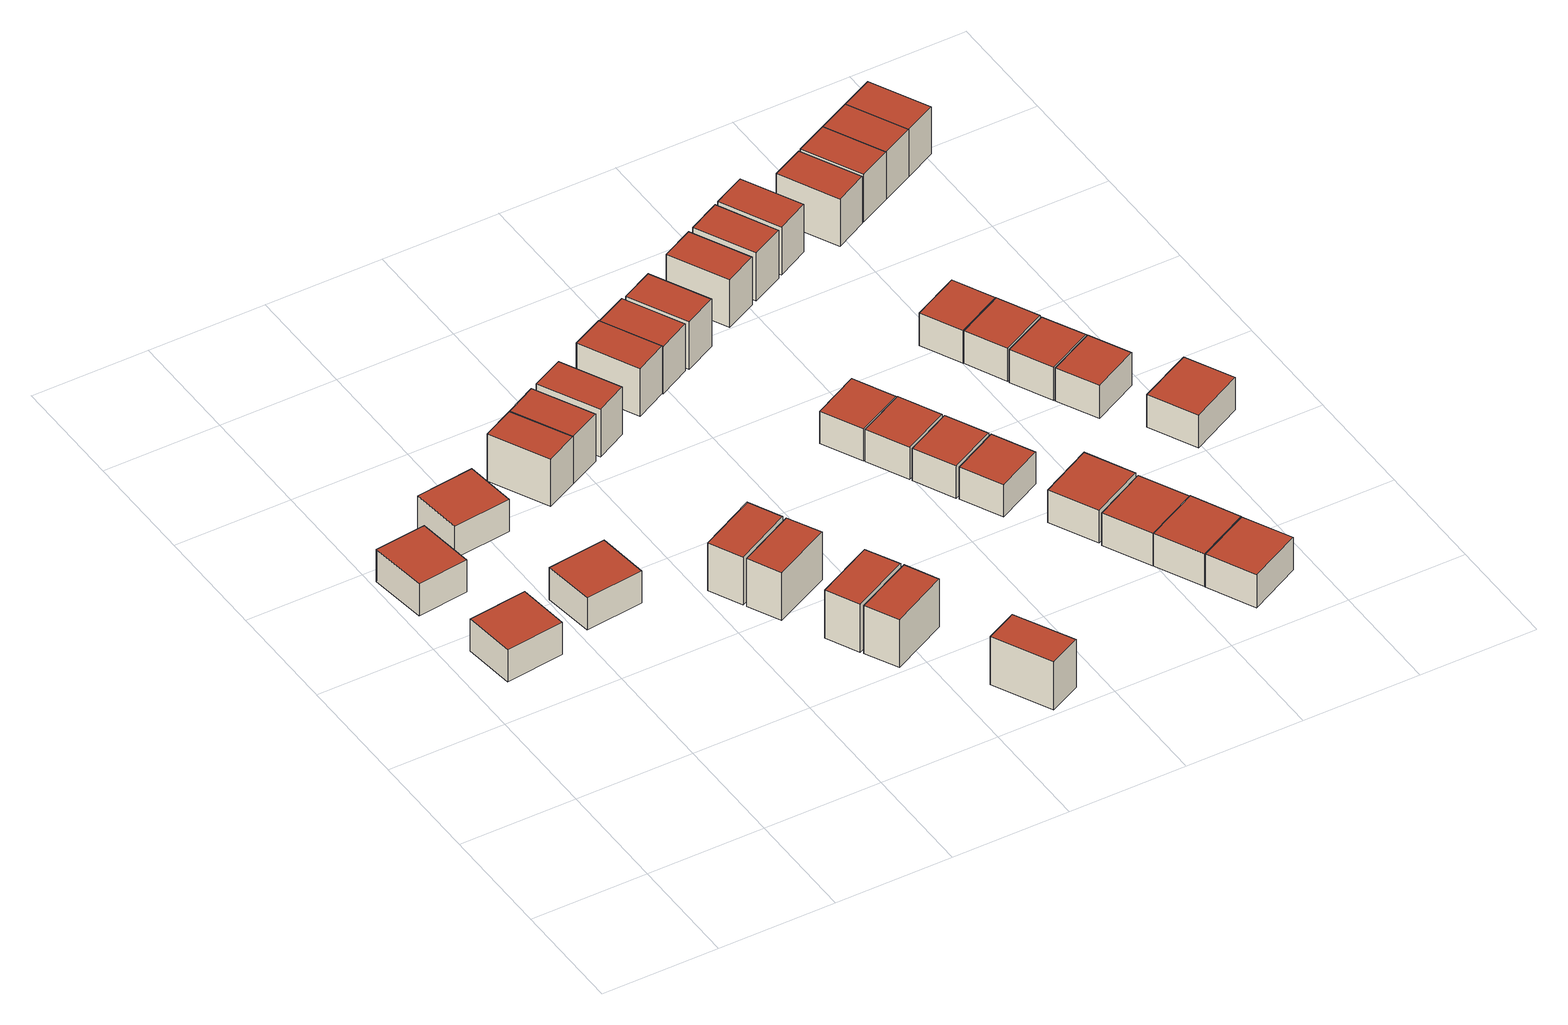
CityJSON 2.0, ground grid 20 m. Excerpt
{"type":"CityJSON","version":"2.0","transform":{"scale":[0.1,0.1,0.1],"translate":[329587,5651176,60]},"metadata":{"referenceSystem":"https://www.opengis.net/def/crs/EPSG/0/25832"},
"CityObjects":{
"building1":{"type":"Building","attributes":{"description":"approximation created using the e3D CityBIT - linear interpolation transfromed using the RWTH e3d City-LDT transfromed using the RWTH e3d City-LDT transfromed using the RWTH e3d City-LDT transfromed using the RWTH e3d City-LDT","name":"3_II","GrossPlannedArea":90.16,"function":"1000","yearOfConstruction":2015,"buildingFunction":1000,"roofType":"1000","storeysAboveGround":2,"storeyHeightsAboveGround":2.5,"storeysBelowGround":0,"measuredHeight":6.15},"geometry":[{"type":"Solid","lod":"2","boundaries":[[[[0,1,2,3]],[[4,5,1,0]],[[6,7,5,4]],[[3,2,7,6]],[[1,5,7,2]],[[0,4,6,3]]]],"semantics":{"surfaces":[{"type":"WallSurface"},{"type":"RoofSurface"},{"type":"GroundSurface"}],"values":[[0,0,0,0,1,2]]}}]},
"building2":{"type":"Building","attributes":{"description":"approximation created using the e3D CityBIT - linear interpolation transfromed using the RWTH e3d City-LDT transfromed using the RWTH e3d City-LDT transfromed using the RWTH e3d City-LDT transfromed using the RWTH e3d City-LDT","name":"1_II","GrossPlannedArea":90.16,"function":"1000","yearOfConstruction":2015,"buildingFunction":1000,"roofType":"1000","storeysAboveGround":2,"storeyHeightsAboveGround":2.5,"storeysBelowGround":0,"measuredHeight":6.15},"geometry":[{"type":"Solid","lod":"2","boundaries":[[[[8,9,10,11]],[[12,13,9,8]],[[14,15,13,12]],[[11,10,15,14]],[[9,13,15,10]],[[8,12,14,11]]]],"semantics":{"surfaces":[{"type":"WallSurface"},{"type":"RoofSurface"},{"type":"GroundSurface"}],"values":[[0,0,0,0,1,2]]}}]},
"building3":{"type":"Building","attributes":{"description":"approximation created using the e3D CityBIT - linear interpolation transfromed using the RWTH e3d City-LDT transfromed using the RWTH e3d City-LDT transfromed using the RWTH e3d City-LDT transfromed using the RWTH e3d City-LDT","name":"2_II","GrossPlannedArea":90.16,"function":"1000","yearOfConstruction":2015,"buildingFunction":1000,"roofType":"1000","storeysAboveGround":2,"storeyHeightsAboveGround":2.5,"storeysBelowGround":0,"measuredHeight":6.15},"geometry":[{"type":"Solid","lod":"2","boundaries":[[[[16,17,18,19]],[[20,21,17,16]],[[22,23,21,20]],[[19,18,23,22]],[[17,21,23,18]],[[16,20,22,19]]]],"semantics":{"surfaces":[{"type":"WallSurface"},{"type":"RoofSurface"},{"type":"GroundSurface"}],"values":[[0,0,0,0,1,2]]}}]},
"building4":{"type":"Building","attributes":{"description":"approximation created using the e3D CityBIT - linear interpolation transfromed using the RWTH e3d City-LDT transfromed using the RWTH e3d City-LDT transfromed using the RWTH e3d City-LDT transfromed using the RWTH e3d City-LDT","name":"4_II","GrossPlannedArea":90.16,"function":"1000","yearOfConstruction":2015,"buildingFunction":1000,"roofType":"1000","storeysAboveGround":2,"storeyHeightsAboveGround":2.5,"storeysBelowGround":0,"measuredHeight":6.15},"geometry":[{"type":"Solid","lod":"2","boundaries":[[[[24,25,26,27]],[[28,29,25,24]],[[30,31,29,28]],[[27,26,31,30]],[[25,29,31,26]],[[24,28,30,27]]]],"semantics":{"surfaces":[{"type":"WallSurface"},{"type":"RoofSurface"},{"type":"GroundSurface"}],"values":[[0,0,0,0,1,2]]}}]},
"building5":{"type":"Building","attributes":{"description":"approximation created using the e3D CityBIT - linear interpolation transfromed using the RWTH e3d City-LDT transfromed using the RWTH e3d City-LDT transfromed using the RWTH e3d City-LDT transfromed using the RWTH e3d City-LDT","name":"5_IV","GrossPlannedArea":67.2,"function":"1000","yearOfConstruction":2015,"buildingFunction":1000,"roofType":"1000","storeysAboveGround":3,"storeyHeightsAboveGround":2.5,"storeysBelowGround":0,"measuredHeight":9.05},"geometry":[{"type":"Solid","lod":"2","boundaries":[[[[32,33,34,35]],[[36,37,33,32]],[[38,39,37,36]],[[35,34,39,38]],[[33,37,39,34]],[[32,36,38,35]]]],"semantics":{"surfaces":[{"type":"WallSurface"},{"type":"RoofSurface"},{"type":"GroundSurface"}],"values":[[0,0,0,0,1,2]]}}]},
"building6":{"type":"Building","attributes":{"description":"approximation created using the e3D CityBIT - linear interpolation transfromed using the RWTH e3d City-LDT transfromed using the RWTH e3d City-LDT transfromed using the RWTH e3d City-LDT transfromed using the RWTH e3d City-LDT","name":"108_IV","GrossPlannedArea":67.2,"function":"1000","yearOfConstruction":2015,"buildingFunction":1000,"roofType":"1000","storeysAboveGround":3,"storeyHeightsAboveGround":2.5,"storeysBelowGround":0,"measuredHeight":9.05},"geometry":[{"type":"Solid","lod":"2","boundaries":[[[[40,41,42,43]],[[44,45,41,40]],[[46,47,45,44]],[[43,42,47,46]],[[41,45,47,42]],[[40,44,46,43]]]],"semantics":{"surfaces":[{"type":"WallSurface"},{"type":"RoofSurface"},{"type":"GroundSurface"}],"values":[[0,0,0,0,1,2]]}}]},
"building7":{"type":"Building","attributes":{"description":"approximation created using the e3D CityBIT - linear interpolation transfromed using the RWTH e3d City-LDT transfromed using the RWTH e3d City-LDT transfromed using the RWTH e3d City-LDT transfromed using the RWTH e3d City-LDT","name":"6_IV","GrossPlannedArea":67.2,"function":"1000","yearOfConstruction":2015,"buildingFunction":1000,"roofType":"1000","storeysAboveGround":3,"storeyHeightsAboveGround":2.5,"storeysBelowGround":0,"measuredHeight":9.05},"geometry":[{"type":"Solid","lod":"2","boundaries":[[[[48,49,50,51]],[[38,39,49,48]],[[52,53,39,38]],[[51,50,53,52]],[[49,39,53,50]],[[48,38,52,51]]]],"semantics":{"surfaces":[{"type":"WallSurface"},{"type":"RoofSurface"},{"type":"GroundSurface"}],"values":[[0,0,0,0,1,2]]}}]},
"building8":{"type":"Building","attributes":{"description":"approximation created using the e3D CityBIT - linear interpolation transfromed using the RWTH e3d City-LDT transfromed using the RWTH e3d City-LDT transfromed using the RWTH e3d City-LDT transfromed using the RWTH e3d City-LDT","name":"107_IV","GrossPlannedArea":67.2,"function":"1000","yearOfConstruction":2015,"buildingFunction":1000,"roofType":"1000","storeysAboveGround":3,"storeyHeightsAboveGround":2.5,"storeysBelowGround":0,"measuredHeight":9.05},"geometry":[{"type":"Solid","lod":"2","boundaries":[[[[54,55,56,57]],[[58,59,55,54]],[[60,61,59,58]],[[57,56,61,60]],[[55,59,61,56]],[[54,58,60,57]]]],"semantics":{"surfaces":[{"type":"WallSurface"},{"type":"RoofSurface"},{"type":"GroundSurface"}],"values":[[0,0,0,0,1,2]]}}]},
"building9":{"type":"Building","attributes":{"description":"approximation created using the e3D CityBIT - linear interpolation transfromed using the RWTH e3d City-LDT transfromed using the RWTH e3d City-LDT transfromed using the RWTH e3d City-LDT transfromed using the RWTH e3d City-LDT","name":"106_IV","GrossPlannedArea":67.2,"function":"1000","yearOfConstruction":2015,"buildingFunction":1000,"roofType":"1000","storeysAboveGround":3,"storeyHeightsAboveGround":2.5,"storeysBelowGround":0,"measuredHeight":9.05},"geometry":[{"type":"Solid","lod":"2","boundaries":[[[[62,63,64,65]],[[66,67,63,62]],[[68,69,67,66]],[[65,64,69,68]],[[63,67,69,64]],[[62,66,68,65]]]],"semantics":{"surfaces":[{"type":"WallSurface"},{"type":"RoofSurface"},{"type":"GroundSurface"}],"values":[[0,0,0,0,1,2]]}}]},
"building10":{"type":"Building","attributes":{"description":"approximation created using the e3D CityBIT - linear interpolation transfromed using the RWTH e3d City-LDT transfromed using the RWTH e3d City-LDT transfromed using the RWTH e3d City-LDT transfromed using the RWTH e3d City-LDT","name":"105_IV","GrossPlannedArea":67.2,"function":"1000","yearOfConstruction":2015,"buildingFunction":1000,"roofType":"1000","storeysAboveGround":3,"storeyHeightsAboveGround":2.5,"storeysBelowGround":0,"measuredHeight":9.05},"geometry":[{"type":"Solid","lod":"2","boundaries":[[[[70,71,72,73]],[[74,75,71,70]],[[76,77,75,74]],[[73,72,77,76]],[[71,75,77,72]],[[70,74,76,73]]]],"semantics":{"surfaces":[{"type":"WallSurface"},{"type":"RoofSurface"},{"type":"GroundSurface"}],"values":[[0,0,0,0,1,2]]}}]},
"building11":{"type":"Building","attributes":{"description":"approximation created using the e3D CityBIT - linear interpolation transfromed using the RWTH e3d City-LDT transfromed using the RWTH e3d City-LDT transfromed using the RWTH e3d City-LDT transfromed using the RWTH e3d City-LDT","name":"7_IV","GrossPlannedArea":67.2,"function":"1000","yearOfConstruction":2015,"buildingFunction":1000,"roofType":"1000","storeysAboveGround":3,"storeyHeightsAboveGround":2.5,"storeysBelowGround":0,"measuredHeight":9.05},"geometry":[{"type":"Solid","lod":"2","boundaries":[[[[78,79,80,81]],[[82,83,79,78]],[[84,85,83,82]],[[81,80,85,84]],[[79,83,85,80]],[[78,82,84,81]]]],"semantics":{"surfaces":[{"type":"WallSurface"},{"type":"RoofSurface"},{"type":"GroundSurface"}],"values":[[0,0,0,0,1,2]]}}]},
"building12":{"type":"Building","attributes":{"description":"approximation created using the e3D CityBIT - linear interpolation transfromed using the RWTH e3d City-LDT transfromed using the RWTH e3d City-LDT transfromed using the RWTH e3d City-LDT transfromed using the RWTH e3d City-LDT","name":"104_IV","GrossPlannedArea":67.2,"function":"1000","yearOfConstruction":2015,"buildingFunction":1000,"roofType":"1000","storeysAboveGround":3,"storeyHeightsAboveGround":2.5,"storeysBelowGround":0,"measuredHeight":9.05},"geometry":[{"type":"Solid","lod":"2","boundaries":[[[[86,87,88,89]],[[90,91,87,86]],[[92,93,91,90]],[[89,88,93,92]],[[87,91,93,88]],[[86,90,92,89]]]],"semantics":{"surfaces":[{"type":"WallSurface"},{"type":"RoofSurface"},{"type":"GroundSurface"}],"values":[[0,0,0,0,1,2]]}}]},
"building13":{"type":"Building","attributes":{"description":"approximation created using the e3D CityBIT - linear interpolation transfromed using the RWTH e3d City-LDT transfromed using the RWTH e3d City-LDT transfromed using the RWTH e3d City-LDT transfromed using the RWTH e3d City-LDT","name":"8_IV","GrossPlannedArea":67.2,"function":"1000","yearOfConstruction":2015,"buildingFunction":1000,"roofType":"1000","storeysAboveGround":3,"storeyHeightsAboveGround":2.5,"storeysBelowGround":0,"measuredHeight":9.05},"geometry":[{"type":"Solid","lod":"2","boundaries":[[[[94,95,96,97]],[[98,99,95,94]],[[100,101,99,98]],[[97,96,101,100]],[[95,99,101,96]],[[94,98,100,97]]]],"semantics":{"surfaces":[{"type":"WallSurface"},{"type":"RoofSurface"},{"type":"GroundSurface"}],"values":[[0,0,0,0,1,2]]}}]},
"building14":{"type":"Building","attributes":{"description":"approximation created using the e3D CityBIT - linear interpolation transfromed using the RWTH e3d City-LDT transfromed using the RWTH e3d City-LDT transfromed using the RWTH e3d City-LDT transfromed using the RWTH e3d City-LDT","name":"9_IV","GrossPlannedArea":67.2,"function":"1000","yearOfConstruction":2015,"buildingFunction":1000,"roofType":"1000","storeysAboveGround":3,"storeyHeightsAboveGround":2.5,"storeysBelowGround":0,"measuredHeight":9.05},"geometry":[{"type":"Solid","lod":"2","boundaries":[[[[102,103,104,105]],[[106,107,103,102]],[[108,109,107,106]],[[105,104,109,108]],[[103,107,109,104]],[[102,106,108,105]]]],"semantics":{"surfaces":[{"type":"WallSurface"},{"type":"RoofSurface"},{"type":"GroundSurface"}],"values":[[0,0,0,0,1,2]]}}]},
"building15":{"type":"Building","attributes":{"description":"approximation created using the e3D CityBIT - linear interpolation transfromed using the RWTH e3d City-LDT transfromed using the RWTH e3d City-LDT transfromed using the RWTH e3d City-LDT transfromed using the RWTH e3d City-LDT","name":"10_IV","GrossPlannedArea":67.2,"function":"1000","yearOfConstruction":2015,"buildingFunction":1000,"roofType":"1000","storeysAboveGround":3,"storeyHeightsAboveGround":2.5,"storeysBelowGround":0,"measuredHeight":9.05},"geometry":[{"type":"Solid","lod":"2","boundaries":[[[[110,111,112,113]],[[114,115,111,110]],[[116,117,115,114]],[[113,112,117,116]],[[111,115,117,112]],[[110,114,116,113]]]],"semantics":{"surfaces":[{"type":"WallSurface"},{"type":"RoofSurface"},{"type":"GroundSurface"}],"values":[[0,0,0,0,1,2]]}}]},
"building16":{"type":"Building","attributes":{"description":"approximation created using the e3D CityBIT - linear interpolation transfromed using the RWTH e3d City-LDT transfromed using the RWTH e3d City-LDT transfromed using the RWTH e3d City-LDT transfromed using the RWTH e3d City-LDT","name":"29_III","GrossPlannedArea":68.03,"function":"1000","yearOfConstruction":2015,"buildingFunction":1000,"roofType":"1000","storeysAboveGround":2,"storeyHeightsAboveGround":2.5,"storeysBelowGround":0,"measuredHeight":6.15},"geometry":[{"type":"Solid","lod":"2","boundaries":[[[[118,119,120,121]],[[122,123,119,118]],[[124,125,123,122]],[[121,120,125,124]],[[119,123,125,120]],[[118,122,124,121]]]],"semantics":{"surfaces":[{"type":"WallSurface"},{"type":"RoofSurface"},{"type":"GroundSurface"}],"values":[[0,0,0,0,1,2]]}}]},
"building17":{"type":"Building","attributes":{"description":"approximation created using the e3D CityBIT - linear interpolation transfromed using the RWTH e3d City-LDT transfromed using the RWTH e3d City-LDT transfromed using the RWTH e3d City-LDT transfromed using the RWTH e3d City-LDT","name":"30_III","GrossPlannedArea":68.04,"function":"1000","yearOfConstruction":2015,"buildingFunction":1000,"roofType":"1000","storeysAboveGround":2,"storeyHeightsAboveGround":2.5,"storeysBelowGround":0,"measuredHeight":6.15},"geometry":[{"type":"Solid","lod":"2","boundaries":[[[[126,127,128,129]],[[130,131,127,126]],[[132,133,131,130]],[[129,128,133,132]],[[127,131,133,128]],[[126,130,132,129]]]],"semantics":{"surfaces":[{"type":"WallSurface"},{"type":"RoofSurface"},{"type":"GroundSurface"}],"values":[[0,0,0,0,1,2]]}}]},
"building18":{"type":"Building","attributes":{"description":"approximation created using the e3D CityBIT - linear interpolation transfromed using the RWTH e3d City-LDT transfromed using the RWTH e3d City-LDT transfromed using the RWTH e3d City-LDT transfromed using the RWTH e3d City-LDT","name":"31_III","GrossPlannedArea":68.04,"function":"1000","yearOfConstruction":2015,"buildingFunction":1000,"roofType":"1000","storeysAboveGround":2,"storeyHeightsAboveGround":2.5,"storeysBelowGround":0,"measuredHeight":6.15},"geometry":[{"type":"Solid","lod":"2","boundaries":[[[[134,135,136,137]],[[138,139,135,134]],[[140,141,139,138]],[[137,136,141,140]],[[135,139,141,136]],[[134,138,140,137]]]],"semantics":{"surfaces":[{"type":"WallSurface"},{"type":"RoofSurface"},{"type":"GroundSurface"}],"values":[[0,0,0,0,1,2]]}}]},
"building19":{"type":"Building","attributes":{"description":"approximation created using the e3D CityBIT - linear interpolation transfromed using the RWTH e3d City-LDT transfromed using the RWTH e3d City-LDT transfromed using the RWTH e3d City-LDT transfromed using the RWTH e3d City-LDT","name":"32_III","GrossPlannedArea":68.03,"function":"1000","yearOfConstruction":2015,"buildingFunction":1000,"roofType":"1000","storeysAboveGround":2,"storeyHeightsAboveGround":2.5,"storeysBelowGround":0,"measuredHeight":6.15},"geometry":[{"type":"Solid","lod":"2","boundaries":[[[[142,143,144,145]],[[146,147,143,142]],[[148,149,147,146]],[[145,144,149,148]],[[143,147,149,144]],[[142,146,148,145]]]],"semantics":{"surfaces":[{"type":"WallSurface"},{"type":"RoofSurface"},{"type":"GroundSurface"}],"values":[[0,0,0,0,1,2]]}}]},
"building20":{"type":"Building","attributes":{"description":"approximation created using the e3D CityBIT - linear interpolation transfromed using the RWTH e3d City-LDT transfromed using the RWTH e3d City-LDT transfromed using the RWTH e3d City-LDT transfromed using the RWTH e3d City-LDT","name":"11_IV","GrossPlannedArea":67.2,"function":"1000","yearOfConstruction":2015,"buildingFunction":1000,"roofType":"1000","storeysAboveGround":3,"storeyHeightsAboveGround":2.5,"storeysBelowGround":0,"measuredHeight":9.05},"geometry":[{"type":"Solid","lod":"2","boundaries":[[[[150,151,152,153]],[[154,155,151,150]],[[156,157,155,154]],[[153,152,157,156]],[[151,155,157,152]],[[150,154,156,153]]]],"semantics":{"surfaces":[{"type":"WallSurface"},{"type":"RoofSurface"},{"type":"GroundSurface"}],"values":[[0,0,0,0,1,2]]}}]},
"building21":{"type":"Building","attributes":{"description":"approximation created using the e3D CityBIT - linear interpolation transfromed using the RWTH e3d City-LDT transfromed using the RWTH e3d City-LDT transfromed using the RWTH e3d City-LDT transfromed using the RWTH e3d City-LDT","name":"33_II","GrossPlannedArea":90.16,"function":"1000","yearOfConstruction":2015,"buildingFunction":1000,"roofType":"1000","storeysAboveGround":2,"storeyHeightsAboveGround":2.5,"storeysBelowGround":0,"measuredHeight":6.15},"geometry":[{"type":"Solid","lod":"2","boundaries":[[[[158,159,160,161]],[[162,163,159,158]],[[164,165,163,162]],[[161,160,165,164]],[[159,163,165,160]],[[158,162,164,161]]]],"semantics":{"surfaces":[{"type":"WallSurface"},{"type":"RoofSurface"},{"type":"GroundSurface"}],"values":[[0,0,0,0,1,2]]}}]},
"building22":{"type":"Building","attributes":{"description":"approximation created using the e3D CityBIT - linear interpolation transfromed using the RWTH e3d City-LDT transfromed using the RWTH e3d City-LDT transfromed using the RWTH e3d City-LDT transfromed using the RWTH e3d City-LDT","name":"34_II","GrossPlannedArea":90.16,"function":"1000","yearOfConstruction":2015,"buildingFunction":1000,"roofType":"1000","storeysAboveGround":2,"storeyHeightsAboveGround":2.5,"storeysBelowGround":0,"measuredHeight":6.15},"geometry":[{"type":"Solid","lod":"2","boundaries":[[[[166,167,168,169]],[[170,171,167,166]],[[172,173,171,170]],[[169,168,173,172]],[[167,171,173,168]],[[166,170,172,169]]]],"semantics":{"surfaces":[{"type":"WallSurface"},{"type":"RoofSurface"},{"type":"GroundSurface"}],"values":[[0,0,0,0,1,2]]}}]},
"building23":{"type":"Building","attributes":{"description":"approximation created using the e3D CityBIT - linear interpolation transfromed using the RWTH e3d City-LDT transfromed using the RWTH e3d City-LDT transfromed using the RWTH e3d City-LDT transfromed using the RWTH e3d City-LDT","name":"35_II","GrossPlannedArea":90.16,"function":"1000","yearOfConstruction":2015,"buildingFunction":1000,"roofType":"1000","storeysAboveGround":2,"storeyHeightsAboveGround":2.5,"storeysBelowGround":0,"measuredHeight":6.15},"geometry":[{"type":"Solid","lod":"2","boundaries":[[[[174,175,167,166]],[[176,177,175,174]],[[178,179,177,176]],[[166,167,179,178]],[[175,177,179,167]],[[174,176,178,166]]]],"semantics":{"surfaces":[{"type":"WallSurface"},{"type":"RoofSurface"},{"type":"GroundSurface"}],"values":[[0,0,0,0,1,2]]}}]},
"building24":{"type":"Building","attributes":{"description":"approximation created using the e3D CityBIT - linear interpolation transfromed using the RWTH e3d City-LDT transfromed using the RWTH e3d City-LDT transfromed using the RWTH e3d City-LDT transfromed using the RWTH e3d City-LDT","name":"36_II","GrossPlannedArea":90.16,"function":"1000","yearOfConstruction":2015,"buildingFunction":1000,"roofType":"1000","storeysAboveGround":2,"storeyHeightsAboveGround":2.5,"storeysBelowGround":0,"measuredHeight":6.15},"geometry":[{"type":"Solid","lod":"2","boundaries":[[[[180,181,182,183]],[[184,185,181,180]],[[186,187,185,184]],[[183,182,187,186]],[[181,185,187,182]],[[180,184,186,183]]]],"semantics":{"surfaces":[{"type":"WallSurface"},{"type":"RoofSurface"},{"type":"GroundSurface"}],"values":[[0,0,0,0,1,2]]}}]},
"building25":{"type":"Building","attributes":{"description":"approximation created using the e3D CityBIT - linear interpolation transfromed using the RWTH e3d City-LDT transfromed using the RWTH e3d City-LDT transfromed using the RWTH e3d City-LDT transfromed using the RWTH e3d City-LDT","name":"12_IV","GrossPlannedArea":67.2,"function":"1000","yearOfConstruction":2015,"buildingFunction":1000,"roofType":"1000","storeysAboveGround":3,"storeyHeightsAboveGround":2.5,"storeysBelowGround":0,"measuredHeight":9.05},"geometry":[{"type":"Solid","lod":"2","boundaries":[[[[188,189,190,191]],[[192,193,189,188]],[[194,195,193,192]],[[191,190,195,194]],[[189,193,195,190]],[[188,192,194,191]]]],"semantics":{"surfaces":[{"type":"WallSurface"},{"type":"RoofSurface"},{"type":"GroundSurface"}],"values":[[0,0,0,0,1,2]]}}]},
"building26":{"type":"Building","attributes":{"description":"approximation created using the e3D CityBIT - linear interpolation transfromed using the RWTH e3d City-LDT transfromed using the RWTH e3d City-LDT transfromed using the RWTH e3d City-LDT transfromed using the RWTH e3d City-LDT","name":"13_IV","GrossPlannedArea":67.2,"function":"1000","yearOfConstruction":2015,"buildingFunction":1000,"roofType":"1000","storeysAboveGround":3,"storeyHeightsAboveGround":2.5,"storeysBelowGround":0,"measuredHeight":9.05},"geometry":[{"type":"Solid","lod":"2","boundaries":[[[[196,197,198,199]],[[200,201,197,196]],[[202,203,201,200]],[[199,198,203,202]],[[197,201,203,198]],[[196,200,202,199]]]],"semantics":{"surfaces":[{"type":"WallSurface"},{"type":"RoofSurface"},{"type":"GroundSurface"}],"values":[[0,0,0,0,1,2]]}}]},
"building27":{"type":"Building","attributes":{"description":"approximation created using the e3D CityBIT - linear interpolation transfromed using the RWTH e3d City-LDT transfromed using the RWTH e3d City-LDT transfromed using the RWTH e3d City-LDT transfromed using the RWTH e3d City-LDT","name":"37_III","GrossPlannedArea":68.04,"function":"1000","yearOfConstruction":2015,"buildingFunction":1000,"roofType":"1000","storeysAboveGround":2,"storeyHeightsAboveGround":2.5,"storeysBelowGround":0,"measuredHeight":6.15},"geometry":[{"type":"Solid","lod":"2","boundaries":[[[[204,205,206,207]],[[208,209,205,204]],[[210,211,209,208]],[[207,206,211,210]],[[205,209,211,206]],[[204,208,210,207]]]],"semantics":{"surfaces":[{"type":"WallSurface"},{"type":"RoofSurface"},{"type":"GroundSurface"}],"values":[[0,0,0,0,1,2]]}}]},
"building28":{"type":"Building","attributes":{"description":"approximation created using the e3D CityBIT - linear interpolation transfromed using the RWTH e3d City-LDT transfromed using the RWTH e3d City-LDT transfromed using the RWTH e3d City-LDT transfromed using the RWTH e3d City-LDT","name":"38_III","GrossPlannedArea":68.03,"function":"1000","yearOfConstruction":2015,"buildingFunction":1000,"roofType":"1000","storeysAboveGround":2,"storeyHeightsAboveGround":2.5,"storeysBelowGround":0,"measuredHeight":6.15},"geometry":[{"type":"Solid","lod":"2","boundaries":[[[[212,213,214,215]],[[216,217,213,212]],[[218,219,217,216]],[[215,214,219,218]],[[213,217,219,214]],[[212,216,218,215]]]],"semantics":{"surfaces":[{"type":"WallSurface"},{"type":"RoofSurface"},{"type":"GroundSurface"}],"values":[[0,0,0,0,1,2]]}}]},
"building29":{"type":"Building","attributes":{"description":"approximation created using the e3D CityBIT - linear interpolation transfromed using the RWTH e3d City-LDT transfromed using the RWTH e3d City-LDT transfromed using the RWTH e3d City-LDT transfromed using the RWTH e3d City-LDT","name":"39_III","GrossPlannedArea":68.03,"function":"1000","yearOfConstruction":2015,"buildingFunction":1000,"roofType":"1000","storeysAboveGround":2,"storeyHeightsAboveGround":2.5,"storeysBelowGround":0,"measuredHeight":6.15},"geometry":[{"type":"Solid","lod":"2","boundaries":[[[[220,221,222,223]],[[224,225,221,220]],[[226,227,225,224]],[[223,222,227,226]],[[221,225,227,222]],[[220,224,226,223]]]],"semantics":{"surfaces":[{"type":"WallSurface"},{"type":"RoofSurface"},{"type":"GroundSurface"}],"values":[[0,0,0,0,1,2]]}}]},
"building30":{"type":"Building","attributes":{"description":"approximation created using the e3D CityBIT - linear interpolation transfromed using the RWTH e3d City-LDT transfromed using the RWTH e3d City-LDT transfromed using the RWTH e3d City-LDT transfromed using the RWTH e3d City-LDT","name":"40_III","GrossPlannedArea":68.03,"function":"1000","yearOfConstruction":2015,"buildingFunction":1000,"roofType":"1000","storeysAboveGround":2,"storeyHeightsAboveGround":2.5,"storeysBelowGround":0,"measuredHeight":6.15},"geometry":[{"type":"Solid","lod":"2","boundaries":[[[[228,229,230,231]],[[232,233,229,228]],[[234,235,233,232]],[[231,230,235,234]],[[229,233,235,230]],[[228,232,234,231]]]],"semantics":{"surfaces":[{"type":"WallSurface"},{"type":"RoofSurface"},{"type":"GroundSurface"}],"values":[[0,0,0,0,1,2]]}}]},
"building31":{"type":"Building","attributes":{"description":"approximation created using the e3D CityBIT - linear interpolation transfromed using the RWTH e3d City-LDT transfromed using the RWTH e3d City-LDT transfromed using the RWTH e3d City-LDT transfromed using the RWTH e3d City-LDT","name":"14_IV","GrossPlannedArea":67.2,"function":"1000","yearOfConstruction":2015,"buildingFunction":1000,"roofType":"1000","storeysAboveGround":3,"storeyHeightsAboveGround":2.5,"storeysBelowGround":0,"measuredHeight":9.05},"geometry":[{"type":"Solid","lod":"2","boundaries":[[[[236,237,238,239]],[[240,241,237,236]],[[242,243,241,240]],[[239,238,243,242]],[[237,241,243,238]],[[236,240,242,239]]]],"semantics":{"surfaces":[{"type":"WallSurface"},{"type":"RoofSurface"},{"type":"GroundSurface"}],"values":[[0,0,0,0,1,2]]}}]},
"building32":{"type":"Building","attributes":{"description":"approximation created using the e3D CityBIT - linear interpolation transfromed using the RWTH e3d City-LDT transfromed using the RWTH e3d City-LDT transfromed using the RWTH e3d City-LDT transfromed using the RWTH e3d City-LDT","name":"41_II","GrossPlannedArea":90.16,"function":"1000","yearOfConstruction":2015,"buildingFunction":1000,"roofType":"1000","storeysAboveGround":2,"storeyHeightsAboveGround":2.5,"storeysBelowGround":0,"measuredHeight":6.15},"geometry":[{"type":"Solid","lod":"2","boundaries":[[[[244,245,246,247]],[[248,249,245,244]],[[250,251,249,248]],[[247,246,251,250]],[[245,249,251,246]],[[244,248,250,247]]]],"semantics":{"surfaces":[{"type":"WallSurface"},{"type":"RoofSurface"},{"type":"GroundSurface"}],"values":[[0,0,0,0,1,2]]}}]},
"building33":{"type":"Building","attributes":{"description":"approximation created using the e3D CityBIT - linear interpolation transfromed using the RWTH e3d City-LDT transfromed using the RWTH e3d City-LDT transfromed using the RWTH e3d City-LDT transfromed using the RWTH e3d City-LDT","name":"15_IV","GrossPlannedArea":67.2,"function":"1000","yearOfConstruction":2015,"buildingFunction":1000,"roofType":"1000","storeysAboveGround":3,"storeyHeightsAboveGround":2.5,"storeysBelowGround":0,"measuredHeight":9.05},"geometry":[{"type":"Solid","lod":"2","boundaries":[[[[252,253,254,255]],[[256,257,253,252]],[[258,259,257,256]],[[255,254,259,258]],[[253,257,259,254]],[[252,256,258,255]]]],"semantics":{"surfaces":[{"type":"WallSurface"},{"type":"RoofSurface"},{"type":"GroundSurface"}],"values":[[0,0,0,0,1,2]]}}]},
"building34":{"type":"Building","attributes":{"description":"approximation created using the e3D CityBIT - linear interpolation transfromed using the RWTH e3d City-LDT transfromed using the RWTH e3d City-LDT transfromed using the RWTH e3d City-LDT transfromed using the RWTH e3d City-LDT","name":"16_IV","GrossPlannedArea":67.2,"function":"1000","yearOfConstruction":2015,"buildingFunction":1000,"roofType":"1000","storeysAboveGround":3,"storeyHeightsAboveGround":2.5,"storeysBelowGround":0,"measuredHeight":9.05},"geometry":[{"type":"Solid","lod":"2","boundaries":[[[[255,254,260,261]],[[258,259,254,255]],[[262,263,259,258]],[[261,260,263,262]],[[254,259,263,260]],[[255,258,262,261]]]],"semantics":{"surfaces":[{"type":"WallSurface"},{"type":"RoofSurface"},{"type":"GroundSurface"}],"values":[[0,0,0,0,1,2]]}}]},
"building35":{"type":"Building","attributes":{"description":"approximation created using the e3D CityBIT - linear interpolation transfromed using the RWTH e3d City-LDT transfromed using the RWTH e3d City-LDT transfromed using the RWTH e3d City-LDT transfromed using the RWTH e3d City-LDT","name":"17_IV","GrossPlannedArea":67.2,"function":"1000","yearOfConstruction":2015,"buildingFunction":1000,"roofType":"1000","storeysAboveGround":3,"storeyHeightsAboveGround":2.5,"storeysBelowGround":0,"measuredHeight":9.05},"geometry":[{"type":"Solid","lod":"2","boundaries":[[[[261,260,264,265]],[[262,263,260,261]],[[266,267,263,262]],[[265,264,267,266]],[[260,263,267,264]],[[261,262,266,265]]]],"semantics":{"surfaces":[{"type":"WallSurface"},{"type":"RoofSurface"},{"type":"GroundSurface"}],"values":[[0,0,0,0,1,2]]}}]}
},
"vertices":[
[49,472,9],[49,472,70],[39,561,70],[39,561,9],[150,484,9],[150,484,70],[140,573,9],[140,573,70],
[5,768,9],[5,768,70],[93,778,70],[93,778,9],[17,668,9],[17,668,70],[105,678,9],[105,678,70],
[130,753,9],[130,753,70],[120,841,70],[120,841,9],[230,764,9],[230,764,70],[220,853,9],[220,853,70],
[210,513,9],[210,513,70],[199,601,70],[199,601,9],[310,524,9],[310,524,70],[300,613,9],[300,613,70],
[263,880,8],[263,880,98],[317,907,98],[317,907,8],[312,782,8],[312,782,98],[367,809,8],[367,809,98],
[439,451,1],[439,451,92],[412,506,92],[412,506,1],[537,500,1],[537,500,92],[510,555,1],[510,555,92],
[318,907,8],[318,907,98],[372,935,98],[372,935,8],[422,836,8],[422,836,98],
[469,391,1],[469,391,92],[442,446,92],[442,446,1],[568,440,1],[568,440,92],[540,495,1],[540,495,92],
[529,270,1],[529,270,92],[502,325,92],[502,325,1],[628,319,1],[628,319,92],[600,374,1],[600,374,92],
[560,210,1],[560,210,92],[532,265,92],[532,265,1],[658,259,1],[658,259,92],[631,314,1],[631,314,92],
[383,940,8],[383,940,98],[438,967,98],[438,967,8],[433,841,8],[433,841,98],[487,869,8],[487,869,98],
[653,108,1],[653,108,92],[707,135,92],[707,135,1],[702,10,1],[702,10,92],[757,37,1],[757,37,92],
[482,989,8],[482,989,98],[537,1016,98],[537,1016,8],[531,890,8],[531,890,98],[586,918,8],[586,918,98],
[537,1015,8],[537,1015,98],[592,1042,98],[592,1042,8],[586,916,8],[586,916,98],[641,944,8],[641,944,98],
[599,1043,8],[599,1043,98],[654,1070,98],[654,1070,8],[648,944,8],[648,944,98],[703,972,8],[703,972,98],
[756,632,9],[756,632,70],[722,700,70],[722,700,9],[835,671,9],[835,671,70],[801,740,9],[801,740,70],
[791,561,9],[791,561,70],[757,630,70],[757,630,9],[871,601,9],[871,601,70],[837,670,9],[837,670,70],
[827,489,9],[827,489,70],[793,557,70],[793,557,9],[907,529,9],[907,529,70],[873,597,9],[873,597,70],
[864,416,9],[864,416,70],[830,485,70],[830,485,9],[943,456,9],[943,456,70],[909,525,9],[909,525,70],
[701,1096,5],[701,1096,96],[756,1123,96],[756,1123,5],[750,998,5],[750,998,96],[805,1025,5],[805,1025,96],
[953,294,8],[953,294,70],[913,373,70],[913,373,8],[1043,339,8],[1043,339,70],[1003,419,8],[1003,419,70],
[993,208,8],[993,208,70],[953,287,70],[953,287,8],[1083,253,8],[1083,253,70],[1043,333,8],[1043,333,70],
[1033,129,8],[1033,129,70],[1123,174,8],[1123,174,70],[1084,254,8],[1084,254,70],
[1072,48,8],[1072,48,70],[1033,128,70],[1033,128,8],[1163,94,8],[1163,94,70],[1123,173,8],[1123,173,70],
[766,1128,5],[766,1128,96],[821,1156,96],[821,1156,5],[815,1030,5],[815,1030,96],[870,1057,5],[870,1057,96],
[828,1160,5],[828,1160,96],[883,1187,96],[883,1187,5],[877,1061,5],[877,1061,96],[932,1089,5],[932,1089,96],
[999,750,5],[999,750,67],[965,819,67],[965,819,5],[1079,790,5],[1079,790,67],[1045,859,5],[1045,859,67],
[1033,682,5],[1033,682,67],[999,751,67],[999,751,5],[1113,722,5],[1113,722,67],[1079,791,5],[1079,791,67],
[1069,612,3],[1069,612,65],[1035,681,65],[1035,681,3],[1149,652,3],[1149,652,65],[1114,720,3],[1114,720,65],
[1105,542,3],[1105,542,65],[1070,610,65],[1070,610,3],[1184,582,3],[1184,582,65],[1150,650,3],[1150,650,65],
[936,1173,3],[936,1173,93],[991,1200,93],[991,1200,3],[985,1074,3],[985,1074,93],[1040,1102,3],[1040,1102,93],
[1193,409,3],[1193,409,65],[1153,489,65],[1153,489,3],[1284,455,3],[1284,455,65],[1244,534,3],[1244,534,65],
[995,1202,3],[995,1202,93],[1050,1229,93],[1050,1229,3],[1044,1104,3],[1044,1104,93],[1099,1131,3],[1099,1131,93],
[1105,1256,93],[1105,1256,3],[1154,1158,3],[1154,1158,93],
[1160,1283,93],[1160,1283,3],[1209,1185,3],[1209,1185,93]
]}
